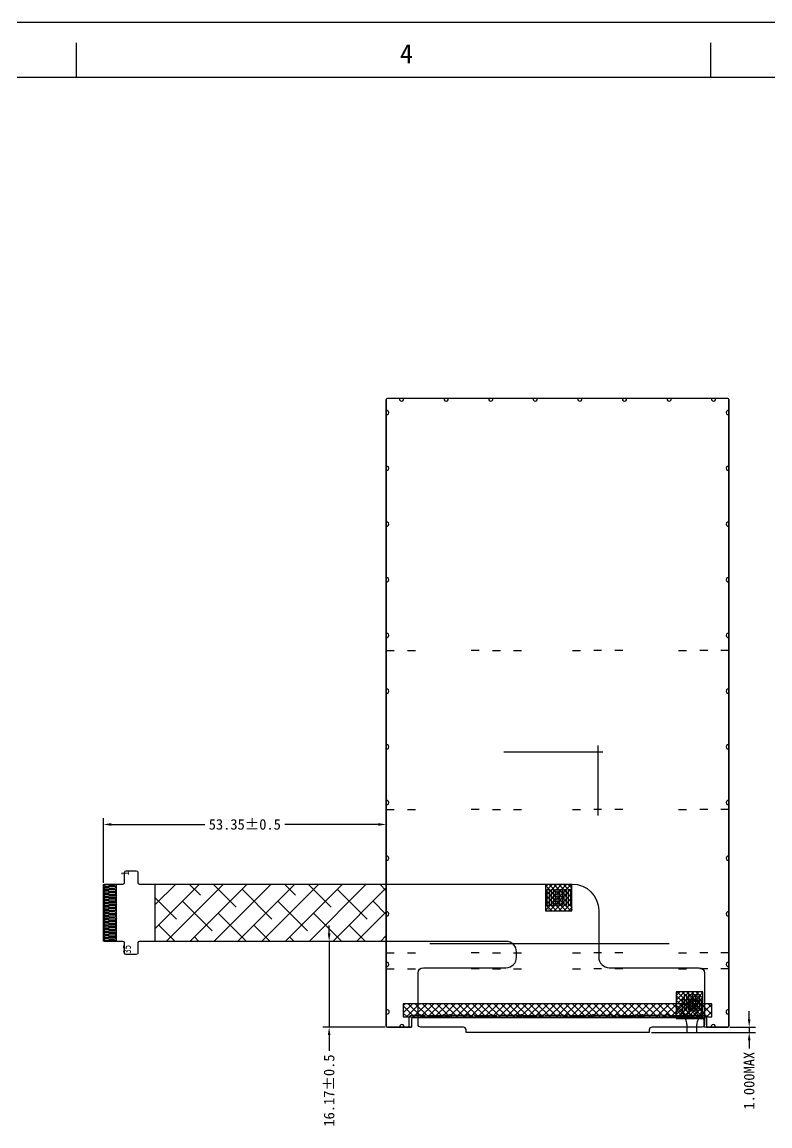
# Model space of a CAD drawing. Header units: millimetres. Extents: x 1909 to 2528, y -41 to 410.
# Drawn here: x 2268.1 to 2409.1, y 165.3 to 373.4 of the extents above; entities that cross this region are included whole.
import ezdxf

# ---------------------------------------------------------------- set-up
doc = ezdxf.new("R2010")
doc.units = ezdxf.units.MM
for name, color, linetype in [('BL', 7, 'Continuous'), ('DIM', 3, 'Continuous'), ('FPC', 2, 'Continuous')]:
    doc.layers.add(name, color=color, linetype=linetype)
doc.styles.add('ROMANS', font='romantic.ttf')
doc.styles.add('style3', font='', dxfattribs={"width": 0.8})
doc.styles.add('宋体', font='')
doc.styles.get('style3').set_extended_font_data('宋体')
doc.styles.get('宋体').set_extended_font_data('SimSun')
doc.dimstyles.new('wu', dxfattribs={"dimtxt": 2, "dimasz": 1.5, "dimexe": 1.2, "dimexo": 0.4, "dimgap": 0.6, "dimtad": 0, "dimzin": 0, "dimdsep": 46, "dimtxsty": '宋体', "dimcen": 0.1, "dimdle": 3, "dimclrd": 256, "dimclre": 256, "dimclrt": 256, "dimazin": 0, "dimtfac": 1, "dimtmove": 0, "dimatfit": 1, "dimfxl": 1, "dimtolj": 1, "dimtzin": 0, "dimarcsym": 0})

# ---------------------------------------------------------------- blocks, each defined once
blk = doc.blocks.new('*D94')
at = {"layer": 'Defpoints', "color": 0, "transparency": 16777216}
for p in [(2326.01, 200.08), (2336.79, 200.08), (2336.99, 183.91)]:
    blk.add_point(p, dxfattribs=at)
at = {"layer": 'DIM', "linetype": 'Continuous', "lineweight": -2, "transparency": 16777216}
for p, q in [((2326.01, 201.58), (2326.01, 203.08)), ((2336.39, 200.08), (2324.81, 200.08)), ((2326.01, 200.08), (2326.01, 183.91)), ((2336.59, 183.91), (2324.81, 183.91)), ((2326.01, 182.41), (2326.01, 179.42))]:
    blk.add_line(p, q, dxfattribs=at)
at = {"layer": 'DIM', "transparency": 16777216}
for points in [[(2325.76, 201.58), (2326.26, 201.58), (2326.01, 200.08)], [(2325.76, 182.41), (2326.26, 182.41), (2326.01, 183.91)]]:
    blk.add_solid(points, dxfattribs=at)
at = {"layer": 'DIM', "transparency": 16777216, "insert": (2326.01, 171.96), "char_height": 2, "attachment_point": 5, "rotation": 90, "style": '宋体'}
blk.add_mtext('\\A1;16.17%%P0.5', dxfattribs=at)
blk = doc.blocks.new('*D95')
at = {"layer": 'Defpoints', "color": 0, "transparency": 16777216}
for p in [(2283.44, 222.12), (2336.79, 213.08), (2283.44, 210.73, 0.01)]:
    blk.add_point(p, dxfattribs=at)
at = {"layer": 'DIM', "linetype": 'Continuous', "lineweight": -2, "transparency": 16777216}
for p, q in [((2283.44, 211.13), (2283.44, 223.32)), ((2336.79, 213.48), (2336.79, 223.32)), ((2284.94, 222.12), (2302.58, 222.12)), ((2335.29, 222.12), (2317.65, 222.12))]:
    blk.add_line(p, q, dxfattribs=at)
at = {"layer": 'DIM', "transparency": 16777216}
for points in [[(2284.94, 222.37), (2284.94, 221.87), (2283.44, 222.12)], [(2335.29, 222.37), (2335.29, 221.87), (2336.79, 222.12)]]:
    blk.add_solid(points, dxfattribs=at)
at = {"layer": 'DIM', "transparency": 16777216, "insert": (2310.11, 222.12), "char_height": 2, "attachment_point": 5, "style": '宋体'}
blk.add_mtext('\\A1;53.35%%P0.5', dxfattribs=at)
blk = doc.blocks.new('*D96')
at = {"layer": 'Defpoints', "color": 0, "transparency": 16777216}
for p in [(2401.19, 183.91), (2386.36, 182.91, 0.01), (2405.21, 182.91)]:
    blk.add_point(p, dxfattribs=at)
at = {"layer": 'DIM', "linetype": 'Continuous', "lineweight": -2, "transparency": 16777216}
for p, q in [((2405.21, 185.41), (2405.21, 186.91)), ((2401.59, 183.91), (2406.41, 183.91)), ((2405.21, 183.91), (2405.21, 182.91)), ((2386.76, 182.91), (2406.41, 182.91)), ((2405.21, 181.41), (2405.21, 179.91))]:
    blk.add_line(p, q, dxfattribs=at)
at = {"layer": 'DIM', "transparency": 16777216}
for points in [[(2404.96, 185.41), (2405.46, 185.41), (2405.21, 183.91)], [(2404.96, 181.41), (2405.46, 181.41), (2405.21, 182.91)]]:
    blk.add_solid(points, dxfattribs=at)
at = {"layer": 'DIM', "transparency": 16777216, "insert": (2405.21, 173.82), "char_height": 2, "attachment_point": 5, "rotation": 90, "style": '宋体'}
blk.add_mtext('\\A1;1.000MAX', dxfattribs=at)

msp = doc.modelspace()

# ---------------------------------------------------------------- hatches: boundary and pattern name
at = {"linetype": 'ByBlock'}
h = msp.add_hatch(dxfattribs=at)
h.set_pattern_fill('ANSI38', color=251, style=0)
h.set_pattern_definition([(225, (5504.309, 863.208), (2.245064, -2.245064), []), (315, (5504.309, 863.208), (6.735192, -2.245064), [7.9375, -4.7625])])
h.paths.add_polyline_path([(2293.2391, 210.8792), (2293.2391, 200.0792), (2336.7891, 200.0792), (2336.7891, 210.8792)])
at = {"layer": 'BL'}
h = msp.add_hatch(dxfattribs=at)
h.set_pattern_fill('ANSI37,_O', color=2, scale=0.3)
h.set_pattern_definition([(45, (3327.3467, 1299.2348), (-0.6735192, 0.6735192), []), (135, (3327.3467, 1299.2348), (-0.6735192, -0.6735192), [])])
h.paths.add_polyline_path([(2398.1909, 188.3345), (2339.9874, 188.3345), (2339.9874, 185.8345), (2398.1909, 185.8345)])
at = {"layer": 'FPC'}
h = msp.add_hatch(dxfattribs=at)
h.set_pattern_fill('ANSI37', color=256, scale=0.2, angle=180, style=0)
h.set_pattern_definition([(45, (-720.08505, -467.0158), (-0.4490128, 0.4490128), []), (135, (-720.08505, -467.0158), (-0.4490128, -0.4490128), [])])
h.paths.add_polyline_path([(2366.8011, 205.8238), (2371.8011, 205.8238), (2371.8011, 210.8238), (2366.8011, 210.8238)])
h = msp.add_hatch(dxfattribs=at)
h.set_pattern_fill('ANSI37', color=256, scale=0.2, style=0)
h.set_pattern_definition([(225, (5483.3273, 863.4081), (0.4490128, -0.4490128), []), (315, (5483.3273, 863.4081), (0.4490128, 0.4490128), [])])
h.paths.add_polyline_path([(2396.4412, 190.5684), (2391.4412, 190.5684), (2391.4412, 185.5684), (2396.4412, 185.5684)])

# ---------------------------------------------------------------- linework, layer by layer
at = {"color": 7, "linetype": 'Continuous'}
msp.add_line((1909.1878, 373.3579), (2527.8627, 373.358), dxfattribs=at)
at = {"linetype": 'Continuous'}
for p, q in [((2278.3515, 362.9962), (2278.3515, 369.4723)), ((2397.9521, 362.9962), (2397.9521, 369.4723)), ((1919.5496, 362.9962), (2517.501, 362.9962))]:
    msp.add_line(p, q, dxfattribs=at)
at = {"linetype": 'ByBlock'}
for points in [[(2293.2391, 200.2792), (2293.2391, 210.8792)], [(2293.2391, 200.0792), (2293.2391, 210.8792)]]:
    msp.add_lwpolyline(points, dxfattribs=at)
for points in [[(2367.1235, 209.8623), (2367.5235, 209.8623), (2367.5235, 206.8623), (2367.1235, 206.8623)], [(2367.9235, 209.8623), (2368.3235, 209.8623), (2368.3235, 206.8623), (2367.9235, 206.8623)], [(2368.7235, 209.8623), (2369.1235, 209.8623), (2369.1235, 206.8623), (2368.7235, 206.8623)], [(2369.5235, 209.8623), (2369.9235, 209.8623), (2369.9235, 206.8623), (2369.5235, 206.8623)], [(2370.3235, 209.8623), (2370.7235, 209.8623), (2370.7235, 206.8623), (2370.3235, 206.8623)], [(2371.1235, 209.8623), (2371.5235, 209.8623), (2371.5235, 206.8623), (2371.1235, 206.8623)]]:
    msp.add_lwpolyline(points, close=True, dxfattribs=at)
at = {"layer": 'BL', "color": 151, "linetype": 'Continuous'}
for p, q in [((2336.7891, 184.1112), (2336.7891, 302.2112)), ((2336.7891, 302.2112), (2336.7891, 184.1112)), ((2401.1891, 302.4112), (2336.9891, 302.4112)), ((2401.1891, 302.4112), (2336.9891, 302.4112)), ((2401.3891, 302.2112), (2401.3891, 184.1112)), ((2401.3891, 184.1112), (2401.3891, 302.2112)), ((2341.5391, 183.9112), (2336.9891, 183.9112)), ((2341.5391, 183.9112), (2336.9891, 183.9112)), ((2341.5391, 183.9112), (2336.9891, 183.9112)), ((2336.9891, 183.9112), (2341.0391, 183.9112)), ((2401.1891, 183.9112), (2396.6391, 183.9112)), ((2401.1891, 183.9112), (2396.6391, 183.9112)), ((2397.1391, 183.9112), (2401.1891, 183.9112))]:
    msp.add_line(p, q, dxfattribs=at)
at = {"layer": 'BL', "color": 1, "linetype": 'ByBlock'}
for p, q in [((2336.7891, 254.9112), (2338.2891, 254.9112)), ((2340.7891, 254.9112), (2342.2891, 254.9112)), ((2354.2891, 254.9112), (2352.7891, 254.9112)), ((2356.7891, 254.9112), (2358.2891, 254.9112)), ((2360.7891, 254.9112), (2362.2891, 254.9112)), ((2371.8891, 254.9112), (2373.3891, 254.9112)), ((2377.3891, 254.9112), (2375.8891, 254.9112)), ((2381.3891, 254.9112), (2379.8891, 254.9112)), ((2391.8891, 254.9112), (2393.3891, 254.9112)), ((2397.3891, 254.9112), (2395.8891, 254.9112)), ((2401.3891, 254.9112), (2399.8891, 254.9112)), ((2336.7891, 224.9112), (2338.2891, 224.9112)), ((2340.7891, 224.9112), (2342.2891, 224.9112)), ((2354.2891, 224.9112), (2352.7891, 224.9112)), ((2356.7891, 224.9112), (2358.2891, 224.9112)), ((2360.7891, 224.9112), (2362.2891, 224.9112)), ((2371.8891, 224.9112), (2373.3891, 224.9112)), ((2377.3891, 224.9112), (2375.8891, 224.9112)), ((2381.3891, 224.9112), (2379.8891, 224.9112)), ((2391.8891, 224.9112), (2393.3891, 224.9112)), ((2397.3891, 224.9112), (2395.8891, 224.9112)), ((2401.3891, 224.9112), (2399.8891, 224.9112)), ((2336.7891, 197.9112), (2338.2891, 197.9112)), ((2340.7891, 197.9112), (2342.2891, 197.9112)), ((2354.2891, 197.9112), (2352.7891, 197.9112)), ((2356.7891, 197.9112), (2358.2891, 197.9112)), ((2360.7891, 197.9112), (2362.2891, 197.9112)), ((2371.8891, 197.9112), (2373.3891, 197.9112)), ((2377.3891, 197.9112), (2375.8891, 197.9112)), ((2381.3891, 197.9112), (2379.8891, 197.9112)), ((2391.8891, 197.9112), (2393.3891, 197.9112)), ((2397.3891, 197.9112), (2395.8891, 197.9112)), ((2401.3891, 197.9112), (2399.8891, 197.9112)), ((2336.7891, 194.9112), (2338.2891, 194.9112)), ((2340.7891, 194.9112), (2342.2891, 194.9112)), ((2354.2891, 194.9112), (2352.7891, 194.9112)), ((2356.7891, 194.9112), (2358.2891, 194.9112)), ((2360.7891, 194.9112), (2362.2891, 194.9112)), ((2371.8891, 194.9112), (2373.3891, 194.9112)), ((2377.3891, 194.9112), (2375.8891, 194.9112)), ((2381.3891, 194.9112), (2379.8891, 194.9112)), ((2391.8891, 194.9112), (2393.3891, 194.9112)), ((2397.3891, 194.9112), (2395.8891, 194.9112)), ((2401.3891, 194.9112), (2399.8891, 194.9112)), ((2341.0391, 185.5812), (2341.0391, 183.9112)), ((2342.7404, 186.0812), (2341.5391, 186.0812)), ((2344.6546, 186.0812), (2347.2404, 186.0812)), ((2351.7404, 186.0812), (2349.1546, 186.0812)), ((2353.6546, 186.0812), (2356.2404, 186.0812)), ((2360.7404, 186.0812), (2358.1546, 186.0812)), ((2362.6546, 186.0812), (2365.0404, 186.0812)), ((2369.5404, 186.0812), (2366.9546, 186.0812)), ((2371.4546, 186.0812), (2374.2404, 186.0812)), ((2378.7404, 186.0812), (2376.1546, 186.0812)), ((2380.6546, 186.0812), (2383.5404, 186.0812)), ((2388.2404, 186.0812), (2385.4546, 186.0812)), ((2390.1546, 186.0812), (2392.7404, 186.0812)), ((2396.6391, 186.0812), (2394.6546, 186.0812)), ((2397.1391, 185.5812), (2397.1391, 183.9112))]:
    msp.add_line(p, q, dxfattribs=at)
at = {"layer": 'BL', "color": 6}
for p, q in [((2377.601, 235.7562), (2358.9608, 235.7562)), ((2376.7041, 223.8243), (2376.7041, 237.0019))]:
    msp.add_line(p, q, dxfattribs=at)
at = {"layer": 'BL', "color": 1}
for p, q in [((2344.9883, 199.6562), (2390.0935, 199.6612)), ((2343.0975, 186.2312), (2343.1975, 186.2312)), ((2344.0039, 186.0812), (2343.3912, 186.0812)), ((2343.3975, 186.0312), (2343.3975, 185.9812)), ((2343.3975, 186.0312), (2343.3975, 185.9812)), ((2343.9975, 185.9812), (2343.3975, 185.9812)), ((2343.9975, 186.0312), (2343.9975, 185.9812)), ((2344.2975, 186.2312), (2344.1975, 186.2312)), ((2347.5975, 186.2312), (2347.6975, 186.2312)), ((2348.5039, 186.0812), (2347.8912, 186.0812)), ((2347.8975, 186.0312), (2347.8975, 185.9812)), ((2347.8975, 186.0312), (2347.8975, 185.9812)), ((2348.4975, 185.9812), (2347.8975, 185.9812)), ((2348.4975, 186.0312), (2348.4975, 185.9812)), ((2348.7975, 186.2312), (2348.6975, 186.2312)), ((2352.0975, 186.2312), (2352.1975, 186.2312)), ((2352.3912, 186.0812), (2353.0039, 186.0812)), ((2352.3975, 186.0312), (2352.3975, 185.9812)), ((2352.3975, 185.9812), (2352.9975, 185.9812)), ((2352.9975, 186.0312), (2352.9975, 185.9812)), ((2352.9975, 186.0312), (2352.9975, 185.9812)), ((2353.2975, 186.2312), (2353.1975, 186.2312)), ((2356.5975, 186.2312), (2356.6975, 186.2312)), ((2356.8912, 186.0812), (2357.5039, 186.0812)), ((2356.8975, 186.0312), (2356.8975, 185.9812)), ((2356.8975, 185.9812), (2357.4975, 185.9812)), ((2357.4975, 186.0312), (2357.4975, 185.9812)), ((2357.4975, 186.0312), (2357.4975, 185.9812)), ((2357.7975, 186.2312), (2357.6975, 186.2312)), ((2361.0975, 186.2312), (2361.1975, 186.2312)), ((2362.0039, 186.0812), (2361.3912, 186.0812)), ((2361.3975, 186.0312), (2361.3975, 185.9812)), ((2361.3975, 186.0312), (2361.3975, 185.9812)), ((2361.9975, 185.9812), (2361.3975, 185.9812)), ((2361.9975, 186.0312), (2361.9975, 185.9812)), ((2362.2975, 186.2312), (2362.1975, 186.2312)), ((2365.3975, 186.2312), (2365.4975, 186.2312)), ((2366.3039, 186.0812), (2365.6912, 186.0812)), ((2365.6975, 186.0312), (2365.6975, 185.9812)), ((2365.6975, 186.0312), (2365.6975, 185.9812)), ((2366.2975, 185.9812), (2365.6975, 185.9812)), ((2366.2975, 186.0312), (2366.2975, 185.9812)), ((2366.5975, 186.2312), (2366.4975, 186.2312)), ((2369.8975, 186.2312), (2369.9975, 186.2312)), ((2370.1912, 186.0812), (2370.8039, 186.0812)), ((2370.1975, 186.0312), (2370.1975, 185.9812)), ((2370.1975, 185.9812), (2370.7975, 185.9812)), ((2370.7975, 186.0312), (2370.7975, 185.9812)), ((2370.7975, 186.0312), (2370.7975, 185.9812)), ((2371.0975, 186.2312), (2370.9975, 186.2312)), ((2374.5975, 186.2312), (2374.6975, 186.2312)), ((2374.8912, 186.0812), (2375.5039, 186.0812)), ((2374.8975, 186.0312), (2374.8975, 185.9812)), ((2374.8975, 185.9812), (2375.4975, 185.9812)), ((2375.4975, 186.0312), (2375.4975, 185.9812)), ((2375.4975, 186.0312), (2375.4975, 185.9812)), ((2375.7975, 186.2312), (2375.6975, 186.2312)), ((2379.0975, 186.2312), (2379.1975, 186.2312)), ((2379.3912, 186.0812), (2380.0039, 186.0812)), ((2379.3975, 186.0312), (2379.3975, 185.9812)), ((2379.3975, 185.9812), (2379.9975, 185.9812)), ((2379.9975, 186.0312), (2379.9975, 185.9812)), ((2379.9975, 186.0312), (2379.9975, 185.9812)), ((2380.2975, 186.2312), (2380.1975, 186.2312)), ((2383.8975, 186.2312), (2383.9975, 186.2312)), ((2384.8039, 186.0812), (2384.1912, 186.0812)), ((2384.1975, 186.0312), (2384.1975, 185.9812)), ((2384.1975, 186.0312), (2384.1975, 185.9812)), ((2384.7975, 185.9812), (2384.1975, 185.9812)), ((2384.7975, 186.0312), (2384.7975, 185.9812)), ((2385.0975, 186.2312), (2384.9975, 186.2312)), ((2388.5975, 186.2312), (2388.6975, 186.2312)), ((2389.5039, 186.0812), (2388.8912, 186.0812)), ((2388.8975, 186.0312), (2388.8975, 185.9812)), ((2388.8975, 186.0312), (2388.8975, 185.9812)), ((2389.4975, 185.9812), (2388.8975, 185.9812)), ((2389.4975, 186.0312), (2389.4975, 185.9812)), ((2389.7975, 186.2312), (2389.6975, 186.2312)), ((2393.0975, 186.2312), (2393.1975, 186.2312)), ((2393.3912, 186.0812), (2394.0039, 186.0812)), ((2393.3975, 186.0312), (2393.3975, 185.9812)), ((2393.3975, 185.9812), (2393.9975, 185.9812)), ((2393.9975, 186.0312), (2393.9975, 185.9812)), ((2393.9975, 186.0312), (2393.9975, 185.9812)), ((2394.2975, 186.2312), (2394.1975, 186.2312))]:
    msp.add_line(p, q, dxfattribs=at)
at = {"layer": 'BL', "color": 30}
for p, q in [((2393.0098, 189.0723), (2392.5848, 189.0723)), ((2393.0098, 189.0723), (2392.5848, 189.0723)), ((2393.0098, 189.0723), (2393.0848, 189.0723)), ((2393.0098, 189.0723), (2393.0848, 189.0723)), ((2393.0098, 189.0723), (2393.0848, 189.0723)), ((2393.0098, 189.0723), (2393.0848, 189.0723)), ((2393.0098, 188.9223), (2393.0098, 188.2561)), ((2393.0098, 188.9223), (2393.0098, 188.2561)), ((2393.0098, 188.9223), (2393.0098, 188.2561)), ((2393.0098, 188.9223), (2393.0098, 188.2561)), ((2393.0098, 187.8786), (2393.0098, 187.5723)), ((2393.0098, 187.8786), (2393.0098, 187.5723)), ((2393.0098, 187.8786), (2393.0098, 187.5723)), ((2393.0098, 187.8786), (2393.0098, 187.5723)), ((2393.0098, 187.5723), (2393.4098, 187.5723)), ((2393.0098, 187.5723), (2393.4098, 187.5723)), ((2393.0098, 187.5723), (2393.4098, 187.5723)), ((2393.0098, 187.5723), (2393.4098, 187.5723)), ((2393.0098, 187.5723), (2393.4098, 187.5723)), ((2393.0098, 187.5723), (2393.4098, 187.5723)), ((2393.3348, 189.0723), (2393.4098, 189.0723)), ((2393.3348, 189.0723), (2393.4098, 189.0723)), ((2393.3348, 189.0723), (2393.4098, 189.0723)), ((2393.3348, 189.0723), (2393.4098, 189.0723)), ((2393.8848, 189.0723), (2393.4098, 189.0723)), ((2393.8848, 189.0723), (2393.4098, 189.0723)), ((2393.8848, 189.0723), (2393.4098, 189.0723)), ((2393.8848, 189.0723), (2393.4098, 189.0723)), ((2393.4098, 188.9223), (2393.4098, 188.2561)), ((2393.4098, 188.9223), (2393.4098, 188.2561)), ((2393.4098, 188.9223), (2393.4098, 188.2561)), ((2393.4098, 188.9223), (2393.4098, 188.2561)), ((2393.4098, 187.8786), (2393.4098, 187.5723)), ((2393.4098, 187.8786), (2393.4098, 187.5723)), ((2393.4098, 187.8786), (2393.4098, 187.5723)), ((2393.4098, 187.8786), (2393.4098, 187.5723)), ((2393.8098, 189.0723), (2393.8848, 189.0723)), ((2393.8098, 189.0723), (2393.8848, 189.0723)), ((2393.8098, 189.0723), (2393.8848, 189.0723)), ((2393.8098, 189.0723), (2393.8848, 189.0723)), ((2393.8098, 188.9223), (2393.8098, 188.7545)), ((2393.8098, 188.9223), (2393.8098, 188.7545)), ((2393.8098, 188.9223), (2393.8098, 188.7545)), ((2393.8098, 188.9223), (2393.8098, 188.7545)), ((2393.8098, 188.377), (2393.8098, 187.5723)), ((2393.8098, 188.377), (2393.8098, 187.5723)), ((2393.8098, 188.377), (2393.8098, 187.5723)), ((2393.8098, 188.377), (2393.8098, 187.5723)), ((2393.8098, 187.5723), (2394.2098, 187.5723)), ((2393.8098, 187.5723), (2394.2098, 187.5723)), ((2393.8098, 187.5723), (2394.2098, 187.5723)), ((2393.8098, 187.5723), (2394.2098, 187.5723)), ((2393.8098, 187.5723), (2394.2098, 187.5723)), ((2393.8098, 187.5723), (2394.2098, 187.5723)), ((2394.1348, 189.0723), (2394.2098, 189.0723)), ((2394.1348, 189.0723), (2394.2098, 189.0723)), ((2394.1348, 189.0723), (2394.2098, 189.0723)), ((2394.1348, 189.0723), (2394.2098, 189.0723)), ((2394.6848, 189.0723), (2394.2098, 189.0723)), ((2394.6848, 189.0723), (2394.2098, 189.0723)), ((2394.6848, 189.0723), (2394.2098, 189.0723)), ((2394.6848, 189.0723), (2394.2098, 189.0723)), ((2394.2098, 188.9223), (2394.2098, 188.7545)), ((2394.2098, 188.9223), (2394.2098, 188.7545)), ((2394.2098, 188.9223), (2394.2098, 188.7545)), ((2394.2098, 188.9223), (2394.2098, 188.7545)), ((2394.2098, 188.377), (2394.2098, 187.5723)), ((2394.2098, 188.377), (2394.2098, 187.5723)), ((2394.2098, 188.377), (2394.2098, 187.5723)), ((2394.2098, 188.377), (2394.2098, 187.5723)), ((2394.6098, 189.0723), (2394.6848, 189.0723)), ((2394.6098, 189.0723), (2394.6848, 189.0723)), ((2394.6098, 189.0723), (2394.6848, 189.0723)), ((2394.6098, 189.0723), (2394.6848, 189.0723)), ((2394.6098, 188.9223), (2394.6098, 188.2561)), ((2394.6098, 188.9223), (2394.6098, 188.2561)), ((2394.6098, 188.9223), (2394.6098, 188.2561)), ((2394.6098, 188.9223), (2394.6098, 188.2561)), ((2394.6098, 187.8786), (2394.6098, 187.5723)), ((2394.6098, 187.8786), (2394.6098, 187.5723)), ((2394.6098, 187.8786), (2394.6098, 187.5723)), ((2394.6098, 187.8786), (2394.6098, 187.5723)), ((2394.6098, 187.5723), (2395.0098, 187.5723)), ((2394.6098, 187.5723), (2395.0098, 187.5723)), ((2394.6098, 187.5723), (2395.0098, 187.5723)), ((2394.6098, 187.5723), (2395.0098, 187.5723)), ((2394.6098, 187.5723), (2395.0098, 187.5723)), ((2394.6098, 187.5723), (2395.0098, 187.5723)), ((2394.9348, 189.0723), (2395.0098, 189.0723)), ((2394.9348, 189.0723), (2395.0098, 189.0723)), ((2394.9348, 189.0723), (2395.0098, 189.0723)), ((2394.9348, 189.0723), (2395.0098, 189.0723)), ((2395.4848, 189.0723), (2395.0098, 189.0723)), ((2395.4848, 189.0723), (2395.0098, 189.0723)), ((2395.4848, 189.0723), (2395.0098, 189.0723)), ((2395.4848, 189.0723), (2395.0098, 189.0723)), ((2395.0098, 188.9223), (2395.0098, 188.2561)), ((2395.0098, 188.9223), (2395.0098, 188.2561)), ((2395.0098, 188.9223), (2395.0098, 188.2561)), ((2395.0098, 188.9223), (2395.0098, 188.2561)), ((2395.0098, 187.8786), (2395.0098, 187.5723)), ((2395.0098, 187.8786), (2395.0098, 187.5723)), ((2395.0098, 187.8786), (2395.0098, 187.5723)), ((2395.0098, 187.8786), (2395.0098, 187.5723)), ((2395.4098, 189.0723), (2395.4848, 189.0723)), ((2395.4098, 189.0723), (2395.4848, 189.0723)), ((2395.4098, 189.0723), (2395.4848, 189.0723)), ((2395.4098, 189.0723), (2395.4848, 189.0723)), ((2395.4098, 188.9223), (2395.4098, 188.7545)), ((2395.4098, 188.9223), (2395.4098, 188.7545)), ((2395.4098, 188.9223), (2395.4098, 188.7545)), ((2395.4098, 188.9223), (2395.4098, 188.7545)), ((2395.4098, 188.377), (2395.4098, 187.5723)), ((2395.4098, 188.377), (2395.4098, 187.5723)), ((2395.4098, 188.377), (2395.4098, 187.5723)), ((2395.4098, 188.377), (2395.4098, 187.5723)), ((2395.4098, 187.5723), (2395.8098, 187.5723)), ((2395.4098, 187.5723), (2395.8098, 187.5723)), ((2395.4098, 187.5723), (2395.8098, 187.5723)), ((2395.4098, 187.5723), (2395.8098, 187.5723)), ((2395.4098, 187.5723), (2395.8098, 187.5723)), ((2395.4098, 187.5723), (2395.8098, 187.5723)), ((2395.7348, 189.0723), (2395.8098, 189.0723)), ((2395.7348, 189.0723), (2395.8098, 189.0723)), ((2395.7348, 189.0723), (2395.8098, 189.0723)), ((2395.7348, 189.0723), (2395.8098, 189.0723)), ((2396.2348, 189.0723), (2395.8098, 189.0723)), ((2395.8098, 188.9223), (2395.8098, 188.7545)), ((2395.8098, 188.9223), (2395.8098, 188.7545)), ((2395.8098, 188.9223), (2395.8098, 188.7545)), ((2395.8098, 188.9223), (2395.8098, 188.7545)), ((2395.8098, 188.377), (2395.8098, 187.5723)), ((2395.8098, 188.377), (2395.8098, 187.5723)), ((2395.8098, 188.377), (2395.8098, 187.5723)), ((2395.8098, 188.377), (2395.8098, 187.5723)), ((2392.8026, 186.2252), (2393.2509, 185.3451)), ((2396.017, 186.2252), (2395.5686, 185.3451)), ((2393.4689, 184.4372), (2393.4689, 182.9112)), ((2395.3507, 182.9112), (2395.3507, 184.4372)), ((2393.4689, 182.9112), (2395.3507, 182.9112))]:
    msp.add_line(p, q, dxfattribs=at)
at = {"layer": 'BL', "color": 7}
for p, q in [((2341.5391, 185.4112), (2341.5391, 183.9112)), ((2396.6391, 185.4112), (2396.6391, 183.9112)), ((2396.6391, 185.4112), (2396.6391, 183.9112)), ((2341.0391, 183.9112), (2341.5391, 183.9112)), ((2397.1391, 183.9112), (2396.6391, 183.9112))]:
    msp.add_line(p, q, dxfattribs=at)
at = {"layer": 'BL'}
msp.add_line((2341.8391, 185.7112), (2396.3391, 185.7112), dxfattribs=at)
at = {"layer": 'BL', "color": 2}
msp.add_lwpolyline([(2398.1909, 188.3345), (2339.9874, 188.3345), (2339.9874, 185.8345), (2398.1909, 185.8345)], close=True, dxfattribs=at)
at = {"layer": 'BL', "color": 30}
for points in [[(2392.5848, 189.0723), (2392.5848, 187.1078)], [(2392.5848, 189.0723), (2392.5848, 187.1078)], [(2393.8848, 189.0723), (2393.3348, 189.0723)], [(2393.8848, 189.0723), (2393.3348, 189.0723)], [(2394.6848, 189.0723), (2394.1348, 189.0723)], [(2394.6848, 189.0723), (2394.1348, 189.0723)], [(2395.4848, 189.0723), (2394.9348, 189.0723)], [(2395.4848, 189.0723), (2394.9348, 189.0723)], [(2396.2348, 189.0723), (2396.2348, 187.1078)], [(2396.2348, 189.0723), (2396.2348, 187.1078)]]:
    msp.add_lwpolyline(points, dxfattribs=at)
for centre in [(2393.2098, 188.0673), (2393.2098, 188.0673), (2393.2098, 188.0673), (2393.2098, 188.0673), (2394.0098, 188.5658), (2394.0098, 188.5658), (2394.0098, 188.5658), (2394.0098, 188.5658), (2394.8098, 188.0673), (2394.8098, 188.0673), (2394.8098, 188.0673), (2394.8098, 188.0673), (2395.6098, 188.5658), (2395.6098, 188.5658), (2395.6098, 188.5658), (2395.6098, 188.5658)]:
    msp.add_circle(centre, 0.125, dxfattribs=at)
at = {"layer": 'BL', "color": 151, "linetype": 'Continuous'}
for centre, start, end in [((2336.9891, 302.2112), 90, 180), ((2336.9891, 302.2112), 90, 180), ((2401.1891, 302.2112), 0, 90), ((2336.9891, 184.1112), 180, 270), ((2336.9891, 184.1112), 180, 270), ((2336.9891, 184.1112), 180, 270), ((2401.1891, 184.1112), 270, 0), ((2401.1891, 184.1112), 270, 360)]:
    msp.add_arc(centre, 0.2, start, end, dxfattribs=at)
at = {"layer": 'BL', "color": 1, "linetype": 'ByBlock'}
for centre, radius, start, end in [((2339.6764, 302.3112), 0.4, 165.522486, 14.477514), ((2348.0764, 302.3112), 0.4, 165.522486, 14.477514), ((2356.4764, 302.3112), 0.4, 165.522486, 14.477514), ((2364.8764, 302.3112), 0.4, 165.522486, 14.477514), ((2373.3018, 302.3112), 0.4, 165.522486, 14.477514), ((2381.7018, 302.3112), 0.4, 165.522486, 14.477514), ((2390.1018, 302.3112), 0.4, 165.522486, 14.477514), ((2398.5018, 302.3112), 0.4, 165.522486, 14.477514), ((2336.8891, 299.7449), 0.4, 255.522486, 104.477514), ((2401.2891, 299.7449), 0.4, 75.522486, 284.477514), ((2336.8891, 289.2449), 0.4, 255.522486, 104.477514), ((2401.2891, 289.2449), 0.4, 75.522486, 284.477514), ((2336.8891, 278.7449), 0.4, 255.522486, 104.477514), ((2401.2891, 278.7449), 0.4, 75.522486, 284.477514), ((2336.8891, 268.2449), 0.4, 255.522486, 104.477514), ((2401.2891, 268.2449), 0.4, 75.522486, 284.477514), ((2336.8891, 257.7449), 0.4, 255.522486, 104.477514), ((2401.2891, 257.7449), 0.4, 75.522486, 284.477514), ((2336.8891, 247.2449), 0.4, 255.522486, 104.477514), ((2401.2891, 247.2449), 0.4, 75.522486, 284.477514), ((2336.8891, 236.7449), 0.4, 255.522486, 104.477514), ((2401.2891, 236.7449), 0.4, 75.522486, 284.477514), ((2336.8891, 226.2449), 0.4, 255.522486, 104.477514), ((2401.2891, 226.2449), 0.4, 75.522486, 284.477514), ((2336.8891, 215.7449), 0.4, 255.522486, 104.477514), ((2401.2891, 215.7449), 0.4, 75.522486, 284.477514), ((2336.8891, 205.2449), 0.4, 255.522486, 104.477514), ((2401.2891, 205.2449), 0.4, 75.522486, 284.477514), ((2336.8891, 195.7449), 0.4, 255.522486, 104.477514), ((2401.2891, 195.7449), 0.4, 75.522486, 284.477514), ((2336.9391, 186.7833), 0.4, 247.975687, 112.024313), ((2341.5391, 185.5812), 0.5, 90, 180), ((2342.7404, 186.3812), 0.3, 270, 315.572996), ((2344.6546, 186.3812), 0.3, 224.427004, 270), ((2347.2404, 186.3812), 0.3, 270, 315.572996), ((2349.1546, 186.3812), 0.3, 224.427004, 270), ((2351.7404, 186.3812), 0.3, 270, 315.572996), ((2353.6546, 186.3812), 0.3, 224.427004, 270), ((2356.2404, 186.3812), 0.3, 270, 315.572996), ((2358.1546, 186.3812), 0.3, 224.427004, 270), ((2360.7404, 186.3812), 0.3, 270, 315.572996), ((2362.6546, 186.3812), 0.3, 224.427004, 270), ((2365.0404, 186.3812), 0.3, 270, 315.572996), ((2366.9546, 186.3812), 0.3, 224.427004, 270), ((2369.5404, 186.3812), 0.3, 270, 315.572996), ((2371.4546, 186.3812), 0.3, 224.427004, 270), ((2374.2404, 186.3812), 0.3, 270, 315.572996), ((2376.1546, 186.3812), 0.3, 224.427004, 270), ((2378.7404, 186.3812), 0.3, 270, 315.572996), ((2380.6546, 186.3812), 0.3, 224.427004, 270), ((2383.5404, 186.3812), 0.3, 270, 315.572996), ((2385.4546, 186.3812), 0.3, 224.427004, 270), ((2388.2404, 186.3812), 0.3, 270, 315.572996), ((2390.1546, 186.3812), 0.3, 224.427004, 270), ((2392.7404, 186.3812), 0.3, 270, 315.572996), ((2394.6546, 186.3812), 0.3, 224.427004, 270), ((2396.6391, 185.5812), 0.5, 360, 90), ((2401.2391, 186.7833), 0.4, 67.975687, 292.024313), ((2339.7429, 184.0112), 0.4, 345.522488, 194.477512), ((2398.4354, 184.0112), 0.4, 345.522488, 194.477512)]:
    msp.add_arc(centre, radius, start, end, dxfattribs=at)
at = {"layer": 'BL', "color": 30}
for centre, radius, start, end in [((2393.2098, 188.0673), 0.275, 136.658242, 223.341758), ((2393.2098, 188.0673), 0.275, 136.658242, 223.341758), ((2393.2098, 188.0673), 0.275, 136.658242, 223.341758), ((2393.2098, 188.0673), 0.275, 136.658242, 223.341758), ((2393.2098, 189.0723), 0.25, 180, 216.869898), ((2393.2098, 189.0723), 0.25, 180, 216.869898), ((2393.2098, 189.0723), 0.25, 180, 216.869898), ((2393.2098, 189.0723), 0.25, 180, 216.869898), ((2393.2098, 189.0723), 0.125, 180, 360), ((2393.2098, 189.0723), 0.125, 180, 360), ((2393.2098, 189.0723), 0.125, 180, 360), ((2393.2098, 189.0723), 0.125, 180, 360), ((2393.2098, 189.0723), 0.25, 323.130102, 360), ((2393.2098, 189.0723), 0.25, 323.130102, 360), ((2393.2098, 189.0723), 0.25, 323.130102, 360), ((2393.2098, 189.0723), 0.25, 323.130102, 360), ((2393.2098, 188.0673), 0.275, 316.658242, 43.341758), ((2393.2098, 188.0673), 0.275, 316.658242, 43.341758), ((2393.2098, 188.0673), 0.275, 316.658242, 43.341758), ((2393.2098, 188.0673), 0.275, 316.658242, 43.341758), ((2394.0098, 188.5658), 0.275, 136.658242, 223.341758), ((2394.0098, 188.5658), 0.275, 136.658242, 223.341758), ((2394.0098, 188.5658), 0.275, 136.658242, 223.341758), ((2394.0098, 188.5658), 0.275, 136.658242, 223.341758), ((2394.0098, 189.0723), 0.25, 180, 216.869898), ((2394.0098, 189.0723), 0.25, 180, 216.869898), ((2394.0098, 189.0723), 0.25, 180, 216.869898), ((2394.0098, 189.0723), 0.25, 180, 216.869898), ((2394.0098, 189.0723), 0.125, 180, 360), ((2394.0098, 189.0723), 0.125, 180, 360), ((2394.0098, 189.0723), 0.125, 180, 360), ((2394.0098, 189.0723), 0.125, 180, 360), ((2394.0098, 189.0723), 0.25, 323.130102, 360), ((2394.0098, 189.0723), 0.25, 323.130102, 360), ((2394.0098, 189.0723), 0.25, 323.130102, 360), ((2394.0098, 189.0723), 0.25, 323.130102, 360), ((2394.0098, 188.5658), 0.275, 316.658242, 43.341758), ((2394.0098, 188.5658), 0.275, 316.658242, 43.341758), ((2394.0098, 188.5658), 0.275, 316.658242, 43.341758), ((2394.0098, 188.5658), 0.275, 316.658242, 43.341758), ((2394.8098, 188.0673), 0.275, 136.658242, 223.341758), ((2394.8098, 188.0673), 0.275, 136.658242, 223.341758), ((2394.8098, 188.0673), 0.275, 136.658242, 223.341758), ((2394.8098, 188.0673), 0.275, 136.658242, 223.341758), ((2394.8098, 189.0723), 0.25, 180, 216.869898), ((2394.8098, 189.0723), 0.25, 180, 216.869898), ((2394.8098, 189.0723), 0.25, 180, 216.869898), ((2394.8098, 189.0723), 0.25, 180, 216.869898), ((2394.8098, 189.0723), 0.125, 180, 360), ((2394.8098, 189.0723), 0.125, 180, 360), ((2394.8098, 189.0723), 0.125, 180, 360), ((2394.8098, 189.0723), 0.125, 180, 360), ((2394.8098, 189.0723), 0.25, 323.130102, 360), ((2394.8098, 189.0723), 0.25, 323.130102, 360), ((2394.8098, 189.0723), 0.25, 323.130102, 360), ((2394.8098, 189.0723), 0.25, 323.130102, 360), ((2394.8098, 188.0673), 0.275, 316.658242, 43.341758), ((2394.8098, 188.0673), 0.275, 316.658242, 43.341758), ((2394.8098, 188.0673), 0.275, 316.658242, 43.341758), ((2394.8098, 188.0673), 0.275, 316.658242, 43.341758), ((2395.6098, 188.5658), 0.275, 136.658242, 223.341758), ((2395.6098, 188.5658), 0.275, 136.658242, 223.341758), ((2395.6098, 188.5658), 0.275, 136.658242, 223.341758), ((2395.6098, 188.5658), 0.275, 136.658242, 223.341758), ((2395.6098, 189.0723), 0.25, 180, 216.869898), ((2395.6098, 189.0723), 0.25, 180, 216.869898), ((2395.6098, 189.0723), 0.25, 180, 216.869898), ((2395.6098, 189.0723), 0.25, 180, 216.869898), ((2395.6098, 189.0723), 0.125, 180, 360), ((2395.6098, 189.0723), 0.125, 180, 360), ((2395.6098, 189.0723), 0.125, 180, 360), ((2395.6098, 189.0723), 0.125, 180, 360), ((2395.6098, 189.0723), 0.25, 323.130102, 360), ((2395.6098, 189.0723), 0.25, 323.130102, 360), ((2395.6098, 189.0723), 0.25, 323.130102, 360), ((2395.6098, 189.0723), 0.25, 323.130102, 360), ((2395.6098, 188.5658), 0.275, 316.658242, 43.341758), ((2395.6098, 188.5658), 0.275, 316.658242, 43.341758), ((2395.6098, 188.5658), 0.275, 316.658242, 43.341758), ((2395.6098, 188.5658), 0.275, 316.658242, 43.341758), ((2394.5846, 187.1331), 2, 180, 206.997888), ((2391.4689, 184.4372), 2, 360, 26.997888), ((2397.3507, 184.4372), 2, 153.002112, 180), ((2394.2349, 187.1331), 2, 333.002112, 360)]:
    msp.add_arc(centre, radius, start, end, dxfattribs=at)
at = {"layer": 'BL'}
for centre, start, end in [((2341.8391, 185.4112), 90, 180), ((2396.3391, 185.4112), 0, 90)]:
    msp.add_arc(centre, 0.3, start, end, dxfattribs=at)
at = {"layer": 'BL', "color": 1}
for centre, start, end in [((2343.0975, 186.0312), 90, 135.572996), ((2343.1975, 186.0312), 0, 90), ((2344.1975, 186.0312), 90, 180), ((2344.2975, 186.0312), 44.427004, 90), ((2347.5975, 186.0312), 90, 135.572996), ((2347.6975, 186.0312), 0, 90), ((2348.6975, 186.0312), 90, 180), ((2348.7975, 186.0312), 44.427004, 90), ((2352.0975, 186.0312), 90, 135.572996), ((2352.1975, 186.0312), 0, 90), ((2353.1975, 186.0312), 90, 180), ((2353.2975, 186.0312), 44.427004, 90), ((2356.5975, 186.0312), 90, 135.572996), ((2356.6975, 186.0312), 0, 90), ((2357.6975, 186.0312), 90, 180), ((2357.7975, 186.0312), 44.427004, 90), ((2361.0975, 186.0312), 90, 135.572996), ((2361.1975, 186.0312), 0, 90), ((2362.1975, 186.0312), 90, 180), ((2362.2975, 186.0312), 44.427004, 90), ((2365.3975, 186.0312), 90, 135.572996), ((2365.4975, 186.0312), 0, 90), ((2366.4975, 186.0312), 90, 180), ((2366.5975, 186.0312), 44.427004, 90), ((2369.8975, 186.0312), 90, 135.572996), ((2369.9975, 186.0312), 0, 90), ((2370.9975, 186.0312), 90, 180), ((2371.0975, 186.0312), 44.427004, 90), ((2374.5975, 186.0312), 90, 135.572996), ((2374.6975, 186.0312), 0, 90), ((2375.6975, 186.0312), 90, 180), ((2375.7975, 186.0312), 44.427004, 90), ((2379.0975, 186.0312), 90, 135.572996), ((2379.1975, 186.0312), 0, 90), ((2380.1975, 186.0312), 90, 180), ((2380.2975, 186.0312), 44.427004, 90), ((2383.8975, 186.0312), 90, 135.572996), ((2383.9975, 186.0312), 0, 90), ((2384.9975, 186.0312), 90, 180), ((2385.0975, 186.0312), 44.427004, 90), ((2388.5975, 186.0312), 90, 135.572996), ((2388.6975, 186.0312), 0, 90), ((2389.6975, 186.0312), 90, 180), ((2389.7975, 186.0312), 44.427004, 90), ((2393.0975, 186.0312), 90, 135.572996), ((2393.1975, 186.0312), 0, 90), ((2394.1975, 186.0312), 90, 180), ((2394.2975, 186.0312), 44.427004, 90)]:
    msp.add_arc(centre, 0.2, start, end, dxfattribs=at)
at = {"layer": 'FPC'}
msp.add_lwpolyline([(2396.7891, 184.4106, -0.41421356), (2396.2891, 183.9106), (2386.8551, 183.9106, 0.41421356), (2386.3551, 183.4106), (2386.3551, 182.9112), (2351.8231, 182.9112), (2351.8231, 183.4106, 0.41421356), (2351.3231, 183.9106), (2343.2814, 183.9106, -0.41421356), (2342.7814, 184.4106), (2342.7814, 194.1107, -0.41421356), (2343.7814, 195.1107), (2359.3391, 195.1107, 0.41421356), (2361.3391, 197.1107), (2361.3391, 198.0792, 0.41421356), (2359.3391, 200.0792), (2290.2391, 200.0792, 0.41421356), (2289.9391, 199.7792), (2289.9391, 197.8792, -0.41421356), (2289.6391, 197.5792), (2287.7391, 197.5792, -0.41421356), (2287.4391, 197.8792), (2287.4391, 199.7792, 0.41421356), (2287.1391, 200.0792), (2283.6391, 200.0792, -0.41421356), (2283.4391, 200.2792), (2283.4391, 210.6792, -0.41421356), (2283.6391, 210.8792), (2287.1391, 210.8792, 0.41421356), (2287.4391, 211.1792), (2287.4391, 213.0792, -0.41421356), (2287.7391, 213.3792), (2289.6391, 213.3792, -0.41421356), (2289.9391, 213.0792), (2289.9391, 211.1792, 0.41421356), (2290.2391, 210.8792), (2371.8391, 210.8792, -0.41421356), (2376.8391, 205.8792), (2376.8391, 197.1107, 0.41421356), (2378.8391, 195.1107), (2395.7891, 195.1107, -0.41421356), (2396.7891, 194.1107)], format="xyb", close=True, dxfattribs=at)
at = {"layer": 'FPC', "lineweight": 5}
for points in [[(2285.9391, 210.4792), (2285.6891, 210.4792), (2285.5391, 210.5292), (2284.5391, 210.5292), (2284.4391, 210.4292), (2283.7641, 210.4292, -0.41421356), (2283.7391, 210.4542), (2283.7391, 210.5042, 0.41421356), (2283.7141, 210.5292), (2283.4391, 210.5292), (2283.4391, 210.6292), (2283.7141, 210.6292, 0.41421356), (2283.7391, 210.6542), (2283.7391, 210.7042, -0.41421356), (2283.7641, 210.7292), (2284.4891, 210.7292), (2285.9391, 210.7292)], [(2285.9391, 210.0792), (2285.6891, 210.0792), (2285.5391, 210.0292), (2284.5391, 210.0292), (2284.4391, 210.1292), (2283.7641, 210.1292, 0.41421356), (2283.7391, 210.1042), (2283.7391, 210.0542, -0.41421356), (2283.7141, 210.0292), (2283.4391, 210.0292), (2283.4391, 209.9292), (2283.7141, 209.9292, -0.41421356), (2283.7391, 209.9042), (2283.7391, 209.8542, 0.41421356), (2283.7641, 209.8292), (2284.4391, 209.8292), (2284.5391, 209.9292), (2285.5391, 209.9292), (2285.6891, 209.8792), (2285.9391, 209.8792)], [(2285.9391, 209.4792), (2285.6891, 209.4792), (2285.5391, 209.4292), (2284.5391, 209.4292), (2284.4391, 209.5292), (2283.7641, 209.5292, 0.41421356), (2283.7391, 209.5042), (2283.7391, 209.4542, -0.41421356), (2283.7141, 209.4292), (2283.4391, 209.4292), (2283.4391, 209.3292), (2283.7141, 209.3292, -0.41421356), (2283.7391, 209.3042), (2283.7391, 209.2542, 0.41421356), (2283.7641, 209.2292), (2284.4391, 209.2292), (2284.5391, 209.3292), (2285.5391, 209.3292), (2285.6891, 209.2792), (2285.9391, 209.2792)], [(2285.9391, 208.8792), (2285.6891, 208.8792), (2285.5391, 208.8292), (2284.5391, 208.8292), (2284.4391, 208.9292), (2283.7641, 208.9292, 0.41421356), (2283.7391, 208.9042), (2283.7391, 208.8542, -0.41421356), (2283.7141, 208.8292), (2283.4391, 208.8292), (2283.4391, 208.7292), (2283.7141, 208.7292, -0.41421356), (2283.7391, 208.7042), (2283.7391, 208.6542, 0.41421356), (2283.7641, 208.6292), (2284.4391, 208.6292), (2284.5391, 208.7292), (2285.5391, 208.7292), (2285.6891, 208.6792), (2285.9391, 208.6792)], [(2285.9391, 208.2792), (2285.6891, 208.2792), (2285.5391, 208.2292), (2284.5391, 208.2292), (2284.4391, 208.3292), (2283.7641, 208.3292, 0.41421356), (2283.7391, 208.3042), (2283.7391, 208.2542, -0.41421356), (2283.7141, 208.2292), (2283.4391, 208.2292), (2283.4391, 208.1292), (2283.7141, 208.1292, -0.41421356), (2283.7391, 208.1042), (2283.7391, 208.0542, 0.41421356), (2283.7641, 208.0292), (2284.4391, 208.0292), (2284.5391, 208.1292), (2285.5391, 208.1292), (2285.6891, 208.0792), (2285.9391, 208.0792)], [(2285.9391, 207.6792), (2285.6891, 207.6792), (2285.5391, 207.6292), (2284.5391, 207.6292), (2284.4391, 207.7292), (2283.7641, 207.7292, 0.41421356), (2283.7391, 207.7042), (2283.7391, 207.6542, -0.41421356), (2283.7141, 207.6292), (2283.4391, 207.6292), (2283.4391, 207.5292), (2283.7141, 207.5292, -0.41421356), (2283.7391, 207.5042), (2283.7391, 207.4542, 0.41421356), (2283.7641, 207.4292), (2284.4391, 207.4292), (2284.5391, 207.5292), (2285.5391, 207.5292), (2285.6891, 207.4792), (2285.9391, 207.4792)], [(2285.9391, 207.0792), (2285.6891, 207.0792), (2285.5391, 207.0292), (2284.5391, 207.0292), (2284.4391, 207.1292), (2283.7641, 207.1292, 0.41421356), (2283.7391, 207.1042), (2283.7391, 207.0542, -0.41421356), (2283.7141, 207.0292), (2283.4391, 207.0292), (2283.4391, 206.9292), (2283.7141, 206.9292, -0.41421356), (2283.7391, 206.9042), (2283.7391, 206.8542, 0.41421356), (2283.7641, 206.8292), (2284.4391, 206.8292), (2284.5391, 206.9292), (2285.5391, 206.9292), (2285.6891, 206.8792), (2285.9391, 206.8792)], [(2285.9391, 206.4792), (2285.6891, 206.4792), (2285.5391, 206.4292), (2284.5391, 206.4292), (2284.4391, 206.5292), (2283.7641, 206.5292, 0.41421356), (2283.7391, 206.5042), (2283.7391, 206.4542, -0.41421356), (2283.7141, 206.4292), (2283.4391, 206.4292), (2283.4391, 206.3292), (2283.7141, 206.3292, -0.41421356), (2283.7391, 206.3042), (2283.7391, 206.2542, 0.41421356), (2283.7641, 206.2292), (2284.4391, 206.2292), (2284.5391, 206.3292), (2285.5391, 206.3292), (2285.6891, 206.2792), (2285.9391, 206.2792)], [(2285.9391, 205.8792), (2285.6891, 205.8792), (2285.5391, 205.8292), (2284.5391, 205.8292), (2284.4391, 205.9292), (2283.7641, 205.9292, 0.41421356), (2283.7391, 205.9042), (2283.7391, 205.8542, -0.41421356), (2283.7141, 205.8292), (2283.4391, 205.8292), (2283.4391, 205.7292), (2283.7141, 205.7292, -0.41421356), (2283.7391, 205.7042), (2283.7391, 205.6542, 0.41421356), (2283.7641, 205.6292), (2284.4391, 205.6292), (2284.5391, 205.7292), (2285.5391, 205.7292), (2285.6891, 205.6792), (2285.9391, 205.6792)], [(2285.9391, 205.2792), (2285.6891, 205.2792), (2285.5391, 205.2292), (2284.5391, 205.2292), (2284.4391, 205.3292), (2283.7641, 205.3292, 0.41421356), (2283.7391, 205.3042), (2283.7391, 205.2542, -0.41421356), (2283.7141, 205.2292), (2283.4391, 205.2292), (2283.4391, 205.1292), (2283.7141, 205.1292, -0.41421356), (2283.7391, 205.1042), (2283.7391, 205.0542, 0.41421356), (2283.7641, 205.0292), (2284.4391, 205.0292), (2284.5391, 205.1292), (2285.5391, 205.1292), (2285.6891, 205.0792), (2285.9391, 205.0792)], [(2285.9391, 204.6792), (2285.6891, 204.6792), (2285.5391, 204.6292), (2284.5391, 204.6292), (2284.4391, 204.7292), (2283.7641, 204.7292, 0.41421356), (2283.7391, 204.7042), (2283.7391, 204.6542, -0.41421356), (2283.7141, 204.6292), (2283.4391, 204.6292), (2283.4391, 204.5292), (2283.7141, 204.5292, -0.41421356), (2283.7391, 204.5042), (2283.7391, 204.4542, 0.41421356), (2283.7641, 204.4292), (2284.4391, 204.4292), (2284.5391, 204.5292), (2285.5391, 204.5292), (2285.6891, 204.4792), (2285.9391, 204.4792)], [(2285.9391, 204.0792), (2285.6891, 204.0792), (2285.5391, 204.0292), (2284.5391, 204.0292), (2284.4391, 204.1292), (2283.7641, 204.1292, 0.41421356), (2283.7391, 204.1042), (2283.7391, 204.0542, -0.41421356), (2283.7141, 204.0292), (2283.4391, 204.0292), (2283.4391, 203.9292), (2283.7141, 203.9292, -0.41421356), (2283.7391, 203.9042), (2283.7391, 203.8542, 0.41421356), (2283.7641, 203.8292), (2284.4391, 203.8292), (2284.5391, 203.9292), (2285.5391, 203.9292), (2285.6891, 203.8792), (2285.9391, 203.8792)], [(2285.9391, 203.4792), (2285.6891, 203.4792), (2285.5391, 203.4292), (2284.5391, 203.4292), (2284.4391, 203.5292), (2283.7641, 203.5292, 0.41421356), (2283.7391, 203.5042), (2283.7391, 203.4542, -0.41421356), (2283.7141, 203.4292), (2283.4391, 203.4292), (2283.4391, 203.3292), (2283.7141, 203.3292, -0.41421356), (2283.7391, 203.3042), (2283.7391, 203.2542, 0.41421356), (2283.7641, 203.2292), (2284.4391, 203.2292), (2284.5391, 203.3292), (2285.5391, 203.3292), (2285.6891, 203.2792), (2285.9391, 203.2792)], [(2285.9391, 202.8792), (2285.6891, 202.8792), (2285.5391, 202.8292), (2284.5391, 202.8292), (2284.4391, 202.9292), (2283.7641, 202.9292, 0.41421356), (2283.7391, 202.9042), (2283.7391, 202.8542, -0.41421356), (2283.7141, 202.8292), (2283.4391, 202.8292), (2283.4391, 202.7292), (2283.7141, 202.7292, -0.41421356), (2283.7391, 202.7042), (2283.7391, 202.6542, 0.41421356), (2283.7641, 202.6292), (2284.4391, 202.6292), (2284.5391, 202.7292), (2285.5391, 202.7292), (2285.6891, 202.6792), (2285.9391, 202.6792)], [(2285.9391, 202.2792), (2285.6891, 202.2792), (2285.5391, 202.2292), (2284.5391, 202.2292), (2284.4391, 202.3292), (2283.7641, 202.3292, 0.41421356), (2283.7391, 202.3042), (2283.7391, 202.2542, -0.41421356), (2283.7141, 202.2292), (2283.4391, 202.2292), (2283.4391, 202.1292), (2283.7141, 202.1292, -0.41421356), (2283.7391, 202.1042), (2283.7391, 202.0542, 0.41421356), (2283.7641, 202.0292), (2284.4391, 202.0292), (2284.5391, 202.1292), (2285.5391, 202.1292), (2285.6891, 202.0792), (2285.9391, 202.0792)], [(2285.9391, 201.6792), (2285.6891, 201.6792), (2285.5391, 201.6292), (2284.5391, 201.6292), (2284.4391, 201.7292), (2283.7641, 201.7292, 0.41421356), (2283.7391, 201.7042), (2283.7391, 201.6542, -0.41421356), (2283.7141, 201.6292), (2283.4391, 201.6292), (2283.4391, 201.5292), (2283.7141, 201.5292, -0.41421356), (2283.7391, 201.5042), (2283.7391, 201.4542, 0.41421356), (2283.7641, 201.4292), (2284.4391, 201.4292), (2284.5391, 201.5292), (2285.5391, 201.5292), (2285.6891, 201.4792), (2285.9391, 201.4792)], [(2285.9391, 201.0792), (2285.6891, 201.0792), (2285.5391, 201.0292), (2284.5391, 201.0292), (2284.4391, 201.1292), (2283.7641, 201.1292, 0.41421356), (2283.7391, 201.1042), (2283.7391, 201.0542, -0.41421356), (2283.7141, 201.0292), (2283.4391, 201.0292), (2283.4391, 200.9292), (2283.7141, 200.9292, -0.41421356), (2283.7391, 200.9042), (2283.7391, 200.8542, 0.41421356), (2283.7641, 200.8292), (2284.4391, 200.8292), (2284.5391, 200.9292), (2285.5391, 200.9292), (2285.6891, 200.8792), (2285.9391, 200.8792)], [(2285.9391, 200.2292), (2284.4891, 200.2292), (2283.7641, 200.2292, -0.41421356), (2283.7391, 200.2542), (2283.7391, 200.3042, 0.41421356), (2283.7141, 200.3292), (2283.4391, 200.3292), (2283.4391, 200.4292), (2283.7141, 200.4292, 0.41421356), (2283.7391, 200.4542), (2283.7391, 200.5042, -0.41421356), (2283.7641, 200.5292), (2284.4391, 200.5292), (2284.5391, 200.4292), (2285.5391, 200.4292), (2285.6891, 200.4792), (2285.9391, 200.4792)]]:
    msp.add_lwpolyline(points, format="xyb", dxfattribs=at)
for points in [[(2285.9391, 210.3792), (2285.6891, 210.3792), (2285.5391, 210.4292), (2284.5391, 210.4292), (2284.4391, 210.3292), (2283.4391, 210.3292), (2283.4391, 210.2292), (2284.4391, 210.2292), (2284.5391, 210.1292), (2285.5391, 210.1292), (2284.5391, 210.1292), (2285.5391, 210.1292), (2285.6891, 210.1792), (2285.9391, 210.1792)], [(2285.9391, 210.8792), (2285.9391, 200.0792)], [(2285.9391, 209.7792), (2285.6891, 209.7792), (2285.5391, 209.8292), (2284.5391, 209.8292), (2284.4391, 209.7292), (2283.4391, 209.7292), (2283.4391, 209.6292), (2284.4391, 209.6292), (2284.5391, 209.5292), (2285.5391, 209.5292), (2284.5391, 209.5292), (2285.5391, 209.5292), (2285.6891, 209.5792), (2285.9391, 209.5792)], [(2285.9391, 209.1792), (2285.6891, 209.1792), (2285.5391, 209.2292), (2284.5391, 209.2292), (2284.4391, 209.1292), (2283.4391, 209.1292), (2283.4391, 209.0292), (2284.4391, 209.0292), (2284.5391, 208.9292), (2285.5391, 208.9292), (2284.5391, 208.9292), (2285.5391, 208.9292), (2285.6891, 208.9792), (2285.9391, 208.9792)], [(2285.9391, 208.5792), (2285.6891, 208.5792), (2285.5391, 208.6292), (2284.5391, 208.6292), (2284.4391, 208.5292), (2283.4391, 208.5292), (2283.4391, 208.4292), (2284.4391, 208.4292), (2284.5391, 208.3292), (2285.5391, 208.3292), (2284.5391, 208.3292), (2285.5391, 208.3292), (2285.6891, 208.3792), (2285.9391, 208.3792)], [(2285.9391, 207.9792), (2285.6891, 207.9792), (2285.5391, 208.0292), (2284.5391, 208.0292), (2284.4391, 207.9292), (2283.4391, 207.9292), (2283.4391, 207.8292), (2284.4391, 207.8292), (2284.5391, 207.7292), (2285.5391, 207.7292), (2284.5391, 207.7292), (2285.5391, 207.7292), (2285.6891, 207.7792), (2285.9391, 207.7792)], [(2285.9391, 207.3792), (2285.6891, 207.3792), (2285.5391, 207.4292), (2284.5391, 207.4292), (2284.4391, 207.3292), (2283.4391, 207.3292), (2283.4391, 207.2292), (2284.4391, 207.2292), (2284.5391, 207.1292), (2285.5391, 207.1292), (2284.5391, 207.1292), (2285.5391, 207.1292), (2285.6891, 207.1792), (2285.9391, 207.1792)], [(2285.9391, 206.7792), (2285.6891, 206.7792), (2285.5391, 206.8292), (2284.5391, 206.8292), (2284.4391, 206.7292), (2283.4391, 206.7292), (2283.4391, 206.6292), (2284.4391, 206.6292), (2284.5391, 206.5292), (2285.5391, 206.5292), (2284.5391, 206.5292), (2285.5391, 206.5292), (2285.6891, 206.5792), (2285.9391, 206.5792)], [(2285.9391, 206.1792), (2285.6891, 206.1792), (2285.5391, 206.2292), (2284.5391, 206.2292), (2284.4391, 206.1292), (2283.4391, 206.1292), (2283.4391, 206.0292), (2284.4391, 206.0292), (2284.5391, 205.9292), (2285.5391, 205.9292), (2284.5391, 205.9292), (2285.5391, 205.9292), (2285.6891, 205.9792), (2285.9391, 205.9792)], [(2285.9391, 205.5792), (2285.6891, 205.5792), (2285.5391, 205.6292), (2284.5391, 205.6292), (2284.4391, 205.5292), (2283.4391, 205.5292), (2283.4391, 205.4292), (2284.4391, 205.4292), (2284.5391, 205.3292), (2285.5391, 205.3292), (2284.5391, 205.3292), (2285.5391, 205.3292), (2285.6891, 205.3792), (2285.9391, 205.3792)], [(2285.9391, 204.9792), (2285.6891, 204.9792), (2285.5391, 205.0292), (2284.5391, 205.0292), (2284.4391, 204.9292), (2283.4391, 204.9292), (2283.4391, 204.8292), (2284.4391, 204.8292), (2284.5391, 204.7292), (2285.5391, 204.7292), (2284.5391, 204.7292), (2285.5391, 204.7292), (2285.6891, 204.7792), (2285.9391, 204.7792)], [(2285.9391, 204.3792), (2285.6891, 204.3792), (2285.5391, 204.4292), (2284.5391, 204.4292), (2284.4391, 204.3292), (2283.4391, 204.3292), (2283.4391, 204.2292), (2284.4391, 204.2292), (2284.5391, 204.1292), (2285.5391, 204.1292), (2284.5391, 204.1292), (2285.5391, 204.1292), (2285.6891, 204.1792), (2285.9391, 204.1792)], [(2285.9391, 203.7792), (2285.6891, 203.7792), (2285.5391, 203.8292), (2284.5391, 203.8292), (2284.4391, 203.7292), (2283.4391, 203.7292), (2283.4391, 203.6292), (2284.4391, 203.6292), (2284.5391, 203.5292), (2285.5391, 203.5292), (2284.5391, 203.5292), (2285.5391, 203.5292), (2285.6891, 203.5792), (2285.9391, 203.5792)], [(2285.9391, 203.1792), (2285.6891, 203.1792), (2285.5391, 203.2292), (2284.5391, 203.2292), (2284.4391, 203.1292), (2283.4391, 203.1292), (2283.4391, 203.0292), (2284.4391, 203.0292), (2284.5391, 202.9292), (2285.5391, 202.9292), (2284.5391, 202.9292), (2285.5391, 202.9292), (2285.6891, 202.9792), (2285.9391, 202.9792)], [(2285.9391, 202.5792), (2285.6891, 202.5792), (2285.5391, 202.6292), (2284.5391, 202.6292), (2284.4391, 202.5292), (2283.4391, 202.5292), (2283.4391, 202.4292), (2284.4391, 202.4292), (2284.5391, 202.3292), (2285.5391, 202.3292), (2284.5391, 202.3292), (2285.5391, 202.3292), (2285.6891, 202.3792), (2285.9391, 202.3792)], [(2285.9391, 201.9792), (2285.6891, 201.9792), (2285.5391, 202.0292), (2284.5391, 202.0292), (2284.4391, 201.9292), (2283.4391, 201.9292), (2283.4391, 201.8292), (2284.4391, 201.8292), (2284.5391, 201.7292), (2285.5391, 201.7292), (2284.5391, 201.7292), (2285.5391, 201.7292), (2285.6891, 201.7792), (2285.9391, 201.7792)], [(2285.9391, 201.3792), (2285.6891, 201.3792), (2285.5391, 201.4292), (2284.5391, 201.4292), (2284.4391, 201.3292), (2283.4391, 201.3292), (2283.4391, 201.2292), (2284.4391, 201.2292), (2284.5391, 201.1292), (2285.5391, 201.1292), (2284.5391, 201.1292), (2285.5391, 201.1292), (2285.6891, 201.1792), (2285.9391, 201.1792)], [(2285.9391, 200.7792), (2285.6891, 200.7792), (2285.5391, 200.8292), (2284.5391, 200.8292), (2284.4391, 200.7292), (2283.4391, 200.7292), (2283.4391, 200.6292), (2284.4391, 200.6292), (2284.5391, 200.5292), (2285.5391, 200.5292), (2284.5391, 200.5292), (2285.5391, 200.5292), (2285.6891, 200.5792), (2285.9391, 200.5792)]]:
    msp.add_lwpolyline(points, dxfattribs=at)
at = {"layer": 'FPC', "const_width": 0.2}
msp.add_lwpolyline([(2336.7891, 200.0792), (2336.7891, 210.8792)], dxfattribs=at)
at = {"layer": 'FPC'}
for points in [[(2366.8011, 205.8238), (2371.8011, 205.8238), (2371.8011, 210.8238), (2366.8011, 210.8238)], [(2396.4412, 190.5684), (2391.4412, 190.5684), (2391.4412, 185.5684), (2396.4412, 185.5684)], [(2393.4098, 187.0723), (2393.0098, 187.0723), (2393.0098, 190.0723), (2393.4098, 190.0723)], [(2394.2098, 187.0723), (2393.8098, 187.0723), (2393.8098, 190.0723), (2394.2098, 190.0723)], [(2395.0098, 187.0723), (2394.6098, 187.0723), (2394.6098, 190.0723), (2395.0098, 190.0723)], [(2395.8098, 187.0723), (2395.4098, 187.0723), (2395.4098, 190.0723), (2395.8098, 190.0723)]]:
    msp.add_lwpolyline(points, close=True, dxfattribs=at)

# ---------------------------------------------------------------- texts
at = {"color": 4, "linetype": 'Continuous', "style": '宋体'}
msp.add_text('4', height=3.6266, rotation=0.000003, dxfattribs=at).set_placement((2339.3501, 365.5978))
at = {"color": 2, "char_height": 0.5, "width": 0.759972, "attachment_point": 7, "style": 'ROMANS'}
for s, insert in [('{\\fSimSun|b0|i0|c2|p6;1}', (2367.0852, 205.9823)), ('{\\fSimSun|b0|i0|c2|p6;6}', (2371.5726, 205.9685))]:
    msp.add_mtext(s, dxfattribs=dict(at, insert=insert))
at = {"layer": 'BL', "color": 30, "style": '宋体'}
for s, p in [('K2', (2392.8079, 186.2239)), ('K1', (2393.6939, 186.2239)), ('A2', (2394.8322, 186.2192)), ('A1', (2395.6874, 186.2192))]:
    msp.add_text(s, height=0.28339, dxfattribs=at).set_placement(p)
at = {"layer": 'FPC', "lineweight": 5, "width": 29.198048, "attachment_point": 1, "rotation": 90, "style": 'style3'}
for s, insert, char_height in [('\\pxt16.57;\\P\\pt16.57;1', (2284.259, 212.4947), 1.50813), ('\\pxt16.57;\\P\\pt16.57;35', (2284.6134, 197.7663), 1.508131)]:
    msp.add_mtext(s, dxfattribs=dict(at, insert=insert, char_height=char_height))

# ---------------------------------------------------------------- dimensions: what is measured, and where the dimension line sits
at = {"layer": 'DIM'}
dim = msp.add_linear_dim(base=(2283.4391, 222.1227), p1=(2336.7891, 213.0841), p2=(2283.4391, 210.7292, 0.0095), text='<>%%P0.5', dimstyle='wu', override={"dimsah": 1}, dxfattribs=at)
dim.commit()
dim.dimension.update_dxf_attribs({"geometry": '*D95', "text_midpoint": (2310.1141, 222.1227)})
dim = msp.add_linear_dim(base=(2326.0145, 200.0792), p1=(2336.9891, 183.9112), p2=(2336.7891, 200.0792), angle=90, text='<>%%P0.5', dimstyle='wu', override={"dimsah": 1}, dxfattribs=at)
dim.commit()
dim.dimension.update_dxf_attribs({"geometry": '*D94', "text_midpoint": (2326.0145, 171.9612), "dimtype": 160})
dim = msp.add_linear_dim(base=(2405.2097, 182.9112), p1=(2401.1891, 183.9112), p2=(2386.3551, 182.9112, 0.0095), angle=90, text='<>MAX', dimstyle='wu', override={"dimdec": 3, "dimsah": 1}, dxfattribs=at)
dim.commit()
dim.dimension.update_dxf_attribs({"geometry": '*D96', "text_midpoint": (2405.2097, 173.8168)})

doc.saveas('drawing.dxf')
